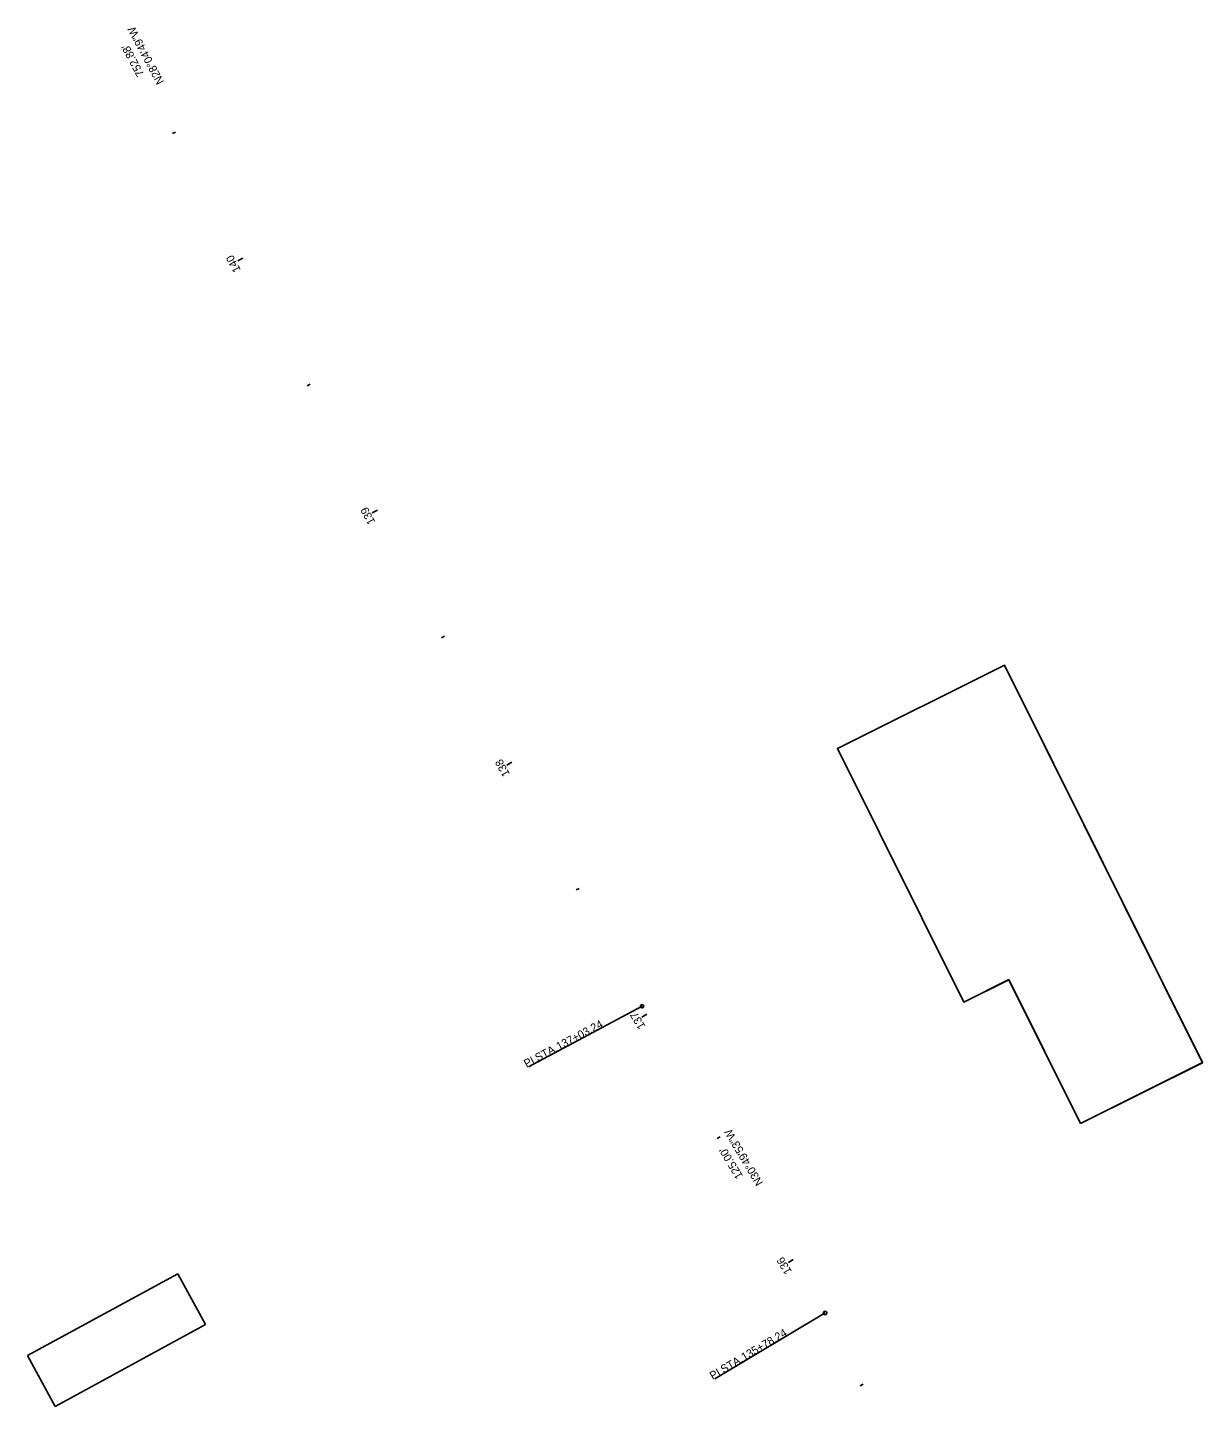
# Model space of a CAD drawing. Extents: x 147805 to 150535, y 565242 to 570329.
# Drawn here: x 148671 to 149082.1, y 568860.8 to 569343.3 of the extents above; entities that cross this region are included whole.
import ezdxf

# ---------------------------------------------------------------- set-up
doc = ezdxf.new("R2010")
doc.units = 0
for name, color, linetype in [('Level 14', 7, 'Continuous'), ('Level 15', 7, 'Continuous'), ('Level 16', 7, 'Continuous'), ('Level 4', 7, 'Continuous'), ('Level 5', 7, 'Continuous'), ('Level 7', 7, 'Continuous'), ('Level 8', 7, 'Continuous')]:
    doc.layers.add(name, color=color, linetype=linetype)

msp = doc.modelspace()

# ---------------------------------------------------------------- linework, layer by layer
at = {"layer": 'Level 14'}
for p, q in [((148954.38, 569091.1), (149012.81, 569120.19)), ((149012.81, 569120.19), (149082.06, 568981.11)), ((148954.38, 569091.1), (148998.58, 569002.32)), ((148998.58, 569002.32), (149014.32, 569010.15)), ((149014.32, 569010.15), (149039.36, 568959.85)), ((149039.36, 568959.85), (149082.06, 568981.11))]:
    msp.add_line(p, q, dxfattribs=at)
at = {"layer": 'Level 15'}
for p, q in [((148671.03, 568878.59), (148723.55, 568907.22)), ((148723.55, 568907.22), (148733.24, 568889.43)), ((148680.72, 568860.8), (148733.24, 568889.43)), ((148671.03, 568878.59), (148680.72, 568860.8))]:
    msp.add_line(p, q, dxfattribs=at)
at = {"layer": 'Level 16'}
msp.add_lwpolyline([(149039.37, 568959.82), (149014.33, 569010.12), (148998.59, 569002.28), (148954.39, 569091.06), (149012.83, 569120.16), (149082.07, 568981.07)], close=True, dxfattribs=at)
at = {"layer": 'Level 5'}
for p, q in [((148886.02, 569000.84), (148846.32, 568979.66)), ((148950.08, 568893.5), (148911.44, 568870.44))]:
    msp.add_line(p, q, dxfattribs=at)
for centre in [(148886.02, 569000.84), (148950.08, 568893.5)]:
    msp.add_circle(centre, 0.6, dxfattribs=at)
at = {"layer": 'Level 8'}
for p, q in [((148722.8, 569306.78), (148721.74, 569306.21)), ((148746.33, 569262.66), (148744.57, 569261.72)), ((148769.87, 569218.55), (148768.81, 569217.98)), ((148793.4, 569174.44), (148791.64, 569173.49)), ((148816.94, 569130.32), (148815.88, 569129.76)), ((148840.48, 569086.21), (148838.71, 569085.26)), ((148864.01, 569042.09), (148862.95, 569041.53)), ((148887.68, 568998.05), (148885.96, 568997.03)), ((148913.31, 568955.12), (148912.28, 568954.51)), ((148938.93, 568912.19), (148937.22, 568911.16)), ((148963.38, 568868.59), (148962.32, 568868.02))]:
    msp.add_line(p, q, dxfattribs=at)

# ---------------------------------------------------------------- texts
at = {"layer": 'Level 4'}
for s, rotation, p in [('N28°04\'49"W', 118.0803, (148718.86, 569324.36)), ('N30°49\'53"W', 120.8314, (148928.49, 568939.06))]:
    msp.add_text(s, height=2.8, rotation=rotation, dxfattribs=at).set_placement(p)
at = {"layer": 'Level 5'}
for s, rotation, p in [('137+03.24', 28.0803, (148856.91, 568985.35)), ('PI', 28.0803, (148845.57, 568979.31)), (' STA. ', 28.0803, (148848.57, 568980.9)), ('135+78.24', 30.8314, (148921.75, 568876.64)), (' STA. ', 30.8314, (148913.63, 568871.79)), ('PI', 30.8314, (148910.72, 568870.06))]:
    msp.add_text(s, height=2.8, rotation=rotation, dxfattribs=at).set_placement(p)
at = {"layer": 'Level 7'}
for s, rotation, p in [("752.88'", 118.0803, (148711.93, 569327.06)), ("125.00'", 120.8314, (148921.44, 568941.41))]:
    msp.add_text(s, height=2.8, rotation=rotation, dxfattribs=at).set_placement(p)
at = {"layer": 'Level 8'}
for s, rotation, p in [('140', 118.0803, (148745.7, 569258.53)), ('139', 118.0803, (148792.76, 569170.33)), ('138', 118.0803, (148839.84, 569082.09)), ('137', 120.8314, (148887.29, 568993.84)), ('136', 120.8314, (148938.51, 568908.02))]:
    msp.add_text(s, height=2.8, rotation=rotation, dxfattribs=at).set_placement(p)

doc.saveas('drawing.dxf')
